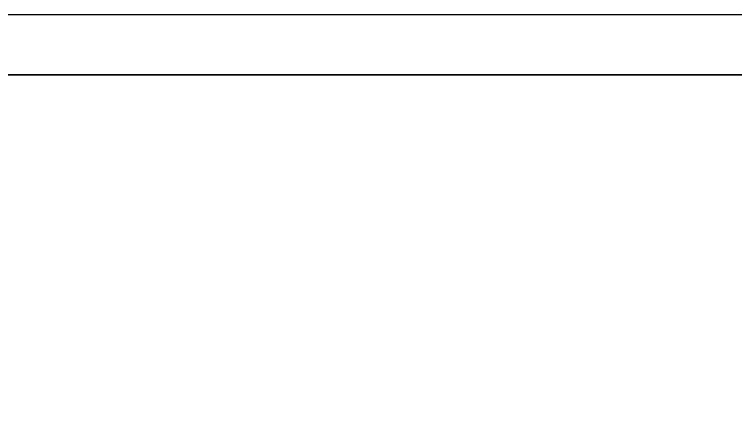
# Model space of a CAD drawing. Header units: millimetres. Extents: x 0 to 3205, y -1375 to 0.
# Drawn here: x 1858.5 to 1918.3, y -912 to -879 of the extents above; entities that cross this region are included whole.
import ezdxf

# ---------------------------------------------------------------- set-up
doc = ezdxf.new("R2010")
doc.units = ezdxf.units.MM
doc.layers.add('IQ_200_2D', color=1, linetype='Continuous')
doc.layers.add('IQ_200_3D', color=1, linetype='Continuous')

msp = doc.modelspace()

# ---------------------------------------------------------------- linework, layer by layer
at = {"layer": 'IQ_200_2D'}
msp.add_lwpolyline([(3200, -50), (300, -50), (300, -845), (1507, -845), (1507, -879), (1993, -879), (1993, -845), (3200, -845), (3200, -50)], dxfattribs=at)
msp.add_lwpolyline([(1973, -883.999), (1973, -883.999, -0.414214), (1978, -888.999), (1978, -905), (1948, -935), (1948, -945), (1810, -945), (1810, -935), (1552, -935), (1522, -905), (1522, -889, -0.414213), (1527, -884), (1973, -883.999)], format="xyb", dxfattribs=at)
at = {"layer": 'IQ_200_3D'}
for points, invisible_edges in [([(1552, -935, 150), (1522, -905, 150), (1527, -884, 150), (1972.917, -884, 150)], 10), ([(1552, -935, 1785), (1972.917, -884, 1785), (1527, -884, 1785)], 13), ([(1972.917, -884, 150), (1948, -935, 150), (1552, -935, 150)], 13), ([(1552, -935, 1785), (1552, -935.2, 1785), (1948, -935, 1785), (1972.917, -884, 1785)], 14)]:
    msp.add_3dface(points, dxfattribs=dict(at, invisible_edges=invisible_edges))
msp.add_3dface([(1972.917, -884, 1785), (1972.917, -884, 150), (1527, -884, 150), (1527, -884, 1785)], dxfattribs=at)

doc.saveas('drawing.dxf')
